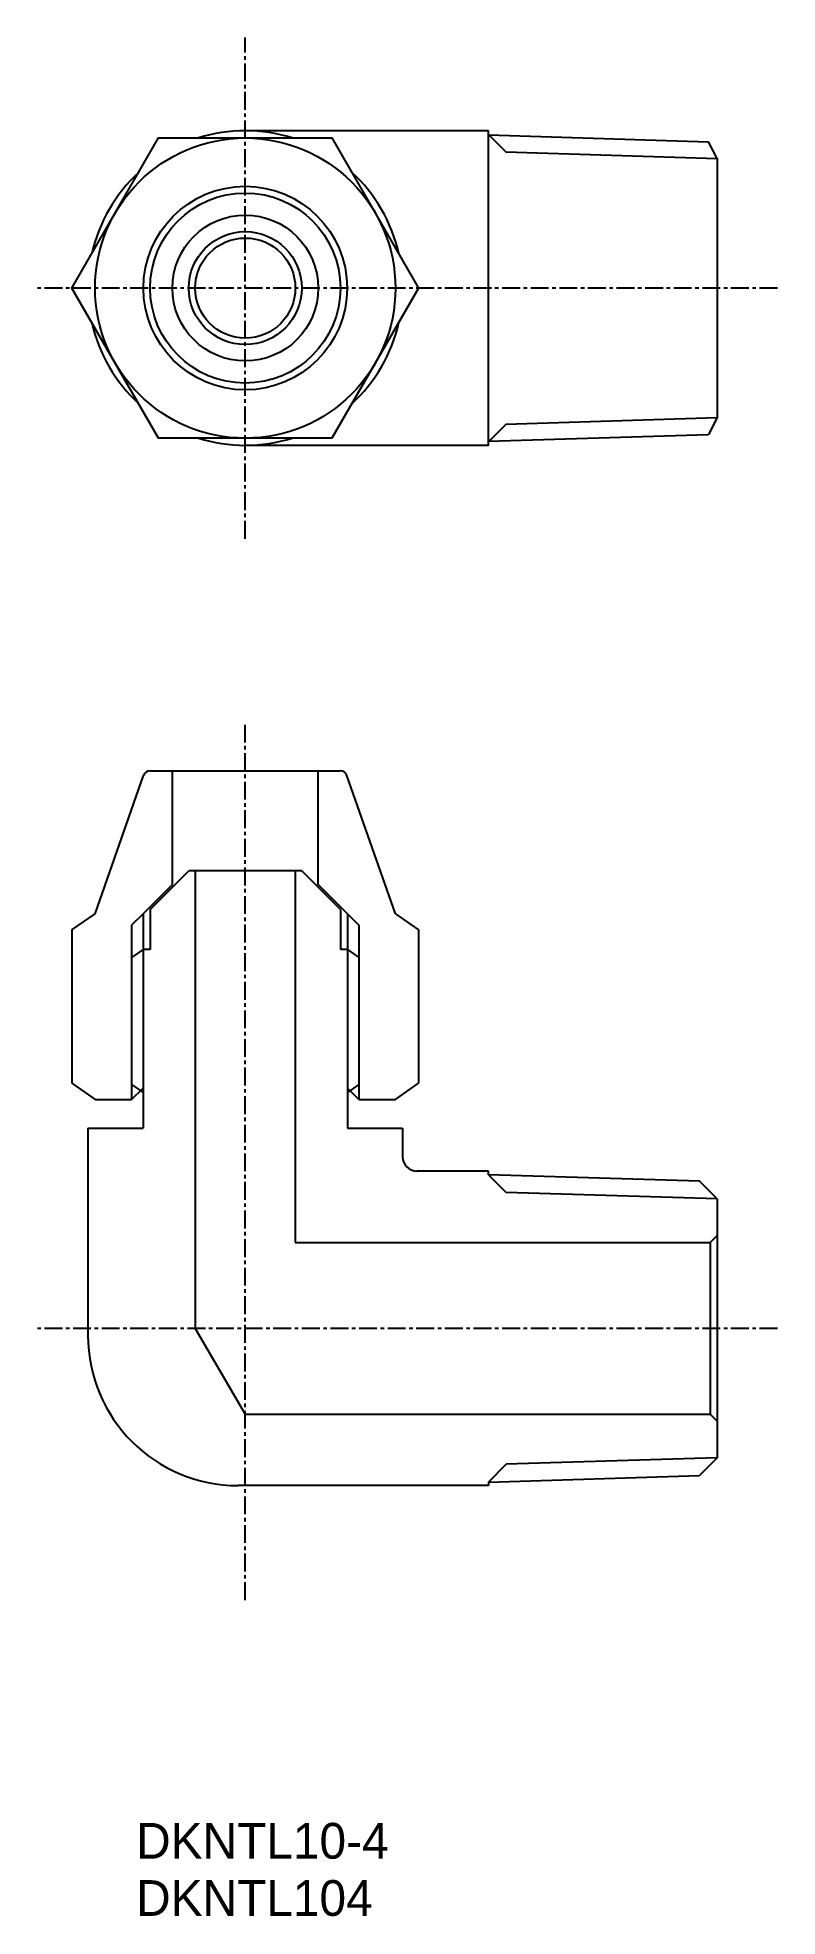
# Model space of a CAD drawing. Extents: x 1783 to 1835, y -152 to -21.
import ezdxf

# ---------------------------------------------------------------- set-up
doc = ezdxf.new("R2010")
doc.units = 0
doc.linetypes.add('CENTER', pattern=[2, 1.25, -0.25, 0.25, -0.25])
doc.layers.get('0').update_dxf_attribs({"linetype": 'CONTINUOUS'})
doc.layers.add('CENTER', color=1, linetype='CENTER')

msp = doc.modelspace()

# ---------------------------------------------------------------- linework, layer by layer
at = {"color": 7, "linetype": 'CONTINUOUS'}
for p, q in [((1814.52, -27.4), (1797.52, -27.4)), ((1814.52, -49.4), (1814.52, -27.4)), ((1814.52, -27.68), (1829.9, -28.16)), ((1830.52, -29.34), (1829.9, -28.16)), ((1830.52, -29.34), (1830.52, -47.46)), ((1830.52, -47.46), (1829.9, -48.64)), ((1814.52, -49.4), (1797.52, -49.4)), ((1814.52, -49.12), (1829.9, -48.64)), ((1790.87, -72.17), (1804.16, -72.17)), ((1792.42, -80.12), (1792.42, -72.17)), ((1802.62, -80.12), (1802.62, -72.17)), ((1787.02, -82.17), (1790.4, -72.5)), ((1808.02, -82.17), (1804.63, -72.5)), ((1790.37, -82.17), (1792.42, -80.12)), ((1790.87, -81.87), (1793.57, -79.17)), ((1801.47, -79.17), (1793.57, -79.17)), ((1794.02, -79.17), (1794.02, -111.17)), ((1801.02, -79.17), (1801.02, -105.17)), ((1804.17, -81.87), (1801.47, -79.17)), ((1804.67, -82.17), (1802.62, -80.12)), ((1785.39, -83.3), (1787.02, -82.17)), ((1790.37, -82.17), (1789.57, -82.97)), ((1790.37, -82.17), (1790.37, -94.37)), ((1790.87, -81.87), (1790.87, -84.67)), ((1804.17, -81.87), (1804.17, -84.67)), ((1804.67, -82.17), (1804.67, -94.37)), ((1804.67, -82.17), (1805.47, -82.97)), ((1808.02, -82.17), (1809.64, -83.3)), ((1785.39, -83.3), (1785.39, -94.03)), ((1809.64, -83.3), (1809.64, -94.03)), ((1790.37, -84.67), (1789.57, -85.23)), ((1789.57, -85.23), (1789.57, -94.11)), ((1790.37, -84.67), (1790.37, -97.17)), ((1790.87, -84.67), (1790.37, -84.67)), ((1804.67, -84.67), (1804.17, -84.67)), ((1804.67, -84.67), (1804.67, -97.17)), ((1804.67, -84.67), (1805.47, -85.23)), ((1805.47, -85.23), (1805.47, -94.11)), ((1785.39, -94.03), (1787.02, -95.17)), ((1789.57, -94.11), (1790.37, -94.67)), ((1789.57, -95.17), (1790.37, -94.37)), ((1805.47, -94.11), (1804.67, -94.67)), ((1805.47, -95.17), (1804.67, -94.37)), ((1808.02, -95.17), (1809.64, -94.03)), ((1787.02, -95.17), (1789.57, -95.17)), ((1805.47, -95.17), (1808.02, -95.17)), ((1786.52, -97.17), (1790.37, -97.17)), ((1786.52, -97.17), (1786.52, -111.67)), ((1804.67, -97.17), (1808.52, -97.17)), ((1808.52, -97.17), (1808.52, -99.17)), ((1814.52, -100.17), (1809.52, -100.17)), ((1814.52, -100.42), (1814.52, -100.17)), ((1829.28, -100.88), (1814.52, -100.42)), ((1830.52, -102.12), (1829.28, -100.88)), ((1830.52, -102.12), (1830.52, -120.22)), ((1830.02, -105.17), (1830.52, -104.67)), ((1801.02, -105.17), (1830.02, -105.17)), ((1830.02, -105.17), (1830.02, -117.17)), ((1794.02, -111.17), (1797.52, -117.17)), ((1797.52, -117.17), (1830.02, -117.17)), ((1830.02, -117.17), (1830.52, -117.67)), ((1830.52, -120.22), (1829.28, -121.46)), ((1814.52, -122.17), (1797.02, -122.17)), ((1814.52, -121.92), (1829.28, -121.46)), ((1814.52, -121.92), (1814.52, -122.17))]:
    msp.add_line(p, q, dxfattribs=at)
at = {"color": 3, "linetype": 'CONTINUOUS'}
for p, q in [((1814.52, -27.65), (1815.75, -28.88)), ((1815.75, -28.88), (1830.52, -29.34)), ((1814.52, -49.15), (1815.76, -47.91)), ((1815.75, -47.92), (1830.52, -47.46)), ((1789.57, -82.97), (1789.57, -95.17)), ((1805.47, -82.97), (1805.47, -95.17)), ((1814.52, -100.42), (1815.76, -101.66)), ((1830.52, -102.12), (1815.76, -101.66)), ((1814.52, -121.92), (1815.76, -120.68)), ((1830.52, -120.22), (1815.76, -120.68))]:
    msp.add_line(p, q, dxfattribs=at)
at = {"color": 7, "linetype": 'CONTINUOUS'}
msp.add_lwpolyline([(1809.64, -38.4), (1803.58, -48.9), (1791.46, -48.9), (1785.39, -38.4), (1791.46, -27.9), (1803.58, -27.9)], close=True, dxfattribs=at)
for radius in [10.5, 7.12, 6.65, 5.1, 3.95, 3.5]:
    msp.add_circle((1797.52, -38.4), radius, dxfattribs=at)
for centre, radius, start, end in [((1797.52, -38.4), 11, 72.6586, 107.3414), ((1797.52, -38.4), 11, 132.6586, 167.3414), ((1797.52, -38.4), 11, 12.6586, 47.3414), ((1797.52, -38.4), 11, 192.6586, 227.3414), ((1797.52, -38.4), 11, 312.6586, 347.3414), ((1797.52, -38.4), 11, 252.6586, 287.3414), ((1790.87, -72.67), 0.5, 90, 160.71), ((1804.16, -72.67), 0.5, 19.29, 90), ((1809.52, -99.17), 1, 180, 270), ((1797.02, -111.67), 10.5, 180, 270)]:
    msp.add_arc(centre, radius, start, end, dxfattribs=at)
at = {"layer": 'CENTER', "color": 1, "linetype": 'CENTER'}
for p, q in [((1797.52, -55.93), (1797.52, -20.88)), ((1834.73, -38.4), (1783, -38.4)), ((1797.52, -130.18), (1797.52, -68.96)), ((1834.73, -111.17), (1783, -111.17))]:
    msp.add_line(p, q, dxfattribs=at)

# ---------------------------------------------------------------- texts
for s, p in [('DKNTL10-4', (1789.89, -148.27)), ('DKNTL104', (1789.89, -152.27))]:
    msp.add_text(s, height=2.5).set_placement(p)

doc.saveas('drawing.dxf')
